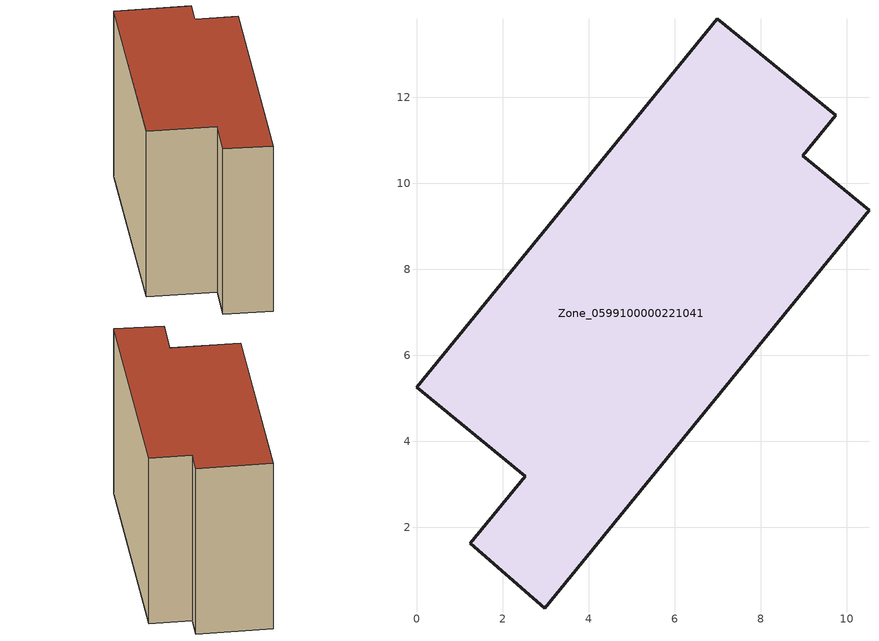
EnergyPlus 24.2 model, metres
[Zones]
Zone_0599100000221041
 floor ground (C_G): 0,5.25 6.99,13.82 9.75,11.59 8.98,10.64 10.52,9.37 2.98,0.12 1.25,1.63 2.53,3.19 z0
 wall outside (C_F): 8.98,10.64 9.75,11.59 6.99,13.82 0,5.25 2.53,3.19 1.25,1.63 2.98,0.12 10.52,9.37 8.98,10.64 z0:8.7
 roof outside (C_R): 2.98,0.12 10.52,9.37 8.98,10.64 9.75,11.59 6.99,13.82 0,5.25 2.53,3.19 1.25,1.63 z8.7
[BUILDING]
Pand.0599100000221041: North Axis=0; Terrain=City; Loads Convergence Tolerance Value=0.04; Temperature Convergence Tolerance Value=0.4; Solar Distribution=FullExterior; Maximum Number of Warmup Days=25; Minimum Number of Warmup Days=1
[Site:Location]
Rotterdam.The.Hague.AP_ZH_NLD Design_Conditions: Latitude=51.96; Longitude=4.45; Time Zone=1; Elevation=-4.5
[SITE:GROUNDTEMPERATURE:BUILDINGSURFACE]
18, 18, 18, 18, 18, 18, 18, 18, 18, 18, 18, 18
[MATERIAL] Thermal Absorptance=0.9; Solar Absorptance=0.7; Visible Absorptance=0.7
Name | Roughness | Thickness | Conductivity | Density | Specific Heat
G.TI.1946 | MediumSmooth | 0.15 | 1 | 540 | 1210
F.TI.1946 | Rough | 0.3 | 0.857143 | 1920 | 840
R.TI.1946 | MediumRough | 0.2 | 0.1 | 1500 | 1000
[CONSTRUCTION]
C_G: G.TI.1946
C_F: F.TI.1946
C_R: R.TI.1946
[ZONE]
Zone_0599100000221041: Type=1; Multiplier=1; Ceiling Height=Autocalculate; Volume=Autocalculate; Floor Area=autocalculate; Part of Total Floor Area=Yes
[ZONEINFILTRATION:DESIGNFLOWRATE]
Infil_Zone_0599100000221041: Zone or ZoneList or Space or SpaceList=Zone_0599100000221041; Schedule=AlwaysOn; Design Flow Rate Calculation Method=Flow/Area; Flow Rate per Floor Area=0.003; Constant Term Coefficient=1; Temperature Term Coefficient=0; Velocity Term Coefficient=0; Velocity Squared Term Coefficient=0
[HVACTEMPLATE:ZONE:IDEALLOADSAIRSYSTEM]
Zone_0599100000221041: Maximum Heating Supply Air Temperature=50; Minimum Cooling Supply Air Temperature=13; Maximum Heating Supply Air Humidity Ratio=0.0156; Minimum Cooling Supply Air Humidity Ratio=0.0077; Heating Limit=NoLimit; Cooling Limit=NoLimit; Dehumidification Control Type=ConstantSensibleHeatRatio; Cooling Sensible Heat Ratio=0.7; Dehumidification Setpoint=60; Humidification Control Type=None; Humidification Setpoint=30; Outdoor Air Method=None; Outdoor Air Flow Rate per Person=0.00944; Outdoor Air Flow Rate per Zone Floor Area=0; Outdoor Air Flow Rate per Zone=0; Demand Controlled Ventilation Type=None; Outdoor Air Economizer Type=NoEconomizer; Heat Recovery Type=None; Sensible Heat Recovery Effectiveness=0.7; Latent Heat Recovery Effectiveness=0.65
[ZONECONTROL:THERMOSTAT]
ThermostatControl_Zone_0599100000221041: Zone or ZoneList=Zone_0599100000221041; Control Type Schedule=DualSetpointControlType; Control 1=Thermostat_Zone_0599100000221041; Temperature Difference Between Cutout And Setpoint=0
[THERMOSTATSETPOINT:DUALSETPOINT]
Thermostat_Zone_0599100000221041: Heating Setpoint Temperature Schedule=HeatingSetpoint_Zone_0599100000221041; Cooling Setpoint Temperature Schedule=CoolingSetpoint_Zone_0599100000221041
[SCHEDULE:COMPACT]
HeatingSetpoint_Zone_0599100000221041: Through: 12/31, For: AllDays, Until: 24:00, 21
CoolingSetpoint_Zone_0599100000221041: Through: 12/31, For: AllDays, Until: 24:00, 24
DualSetpointControlType: Through: 12/31, For: AllDays, Until: 24:00, 4
AlwaysOn: Through: 12/31, For: AllDays, Until: 24:00, 1
